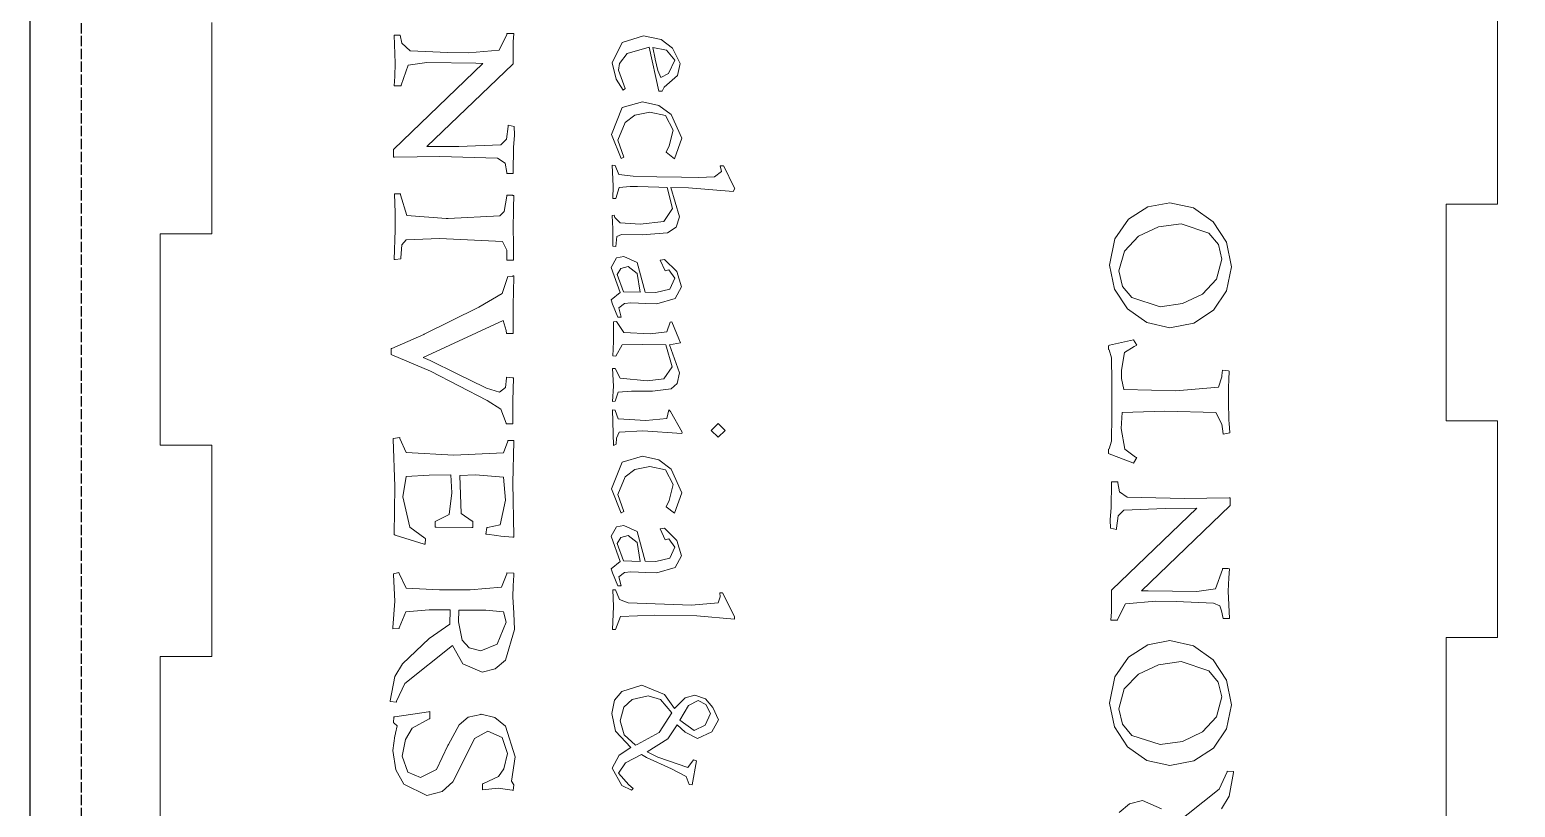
# Model space of a CAD drawing. Header units: millimetres. Extents: x 0 to 610, y 0 to 514.
# Drawn here: x 0 to 86.7, y 268 to 313.4 of the extents above; entities that cross this region are included whole.
import ezdxf

# ---------------------------------------------------------------- set-up
doc = ezdxf.new("R2010")
doc.units = ezdxf.units.MM
doc.header["$LTSCALE"] = 0.05
doc.linetypes.add('Dotted', pattern=[15, 12, -3])
doc.layers.get('0').update_dxf_attribs({"plot": 0})
doc.layers.add('CUT', color=1, linetype='Continuous', lineweight=0)
doc.layers.add('ETCH', color=5, linetype='Continuous', lineweight=0)

# ---------------------------------------------------------------- blocks, each defined once
blk = doc.blocks.new('left_outer')
for points in [[(75, 39.947), (75, 52.263), (78, 52.263), (78, 64.579), (75, 64.579), (75, 76.895), (78, 76.895), (78, 89.211)], [(3, 88.421), (3, 75.789), (0, 75.789), (0, 63.158), (3, 63.158), (3, 50.526), (0, 50.526), (0, 37.895)]]:
    blk.add_lwpolyline(points)

msp = doc.modelspace()

# ---------------------------------------------------------------- linework, layer by layer
msp.add_lwpolyline([(0, 0), (610, 0), (610, 457), (0, 457)], close=True)
at = {"linetype": 'Dotted'}
msp.add_lwpolyline([(3, 3), (607, 3), (607, 454), (3, 454)], close=True, dxfattribs=at)
at = {"layer": 'ETCH'}
for points in [[(28.282, 307.223), (28.229, 306.486), (28.21, 305.038), (28.21, 304.979), (27.841, 304.979), (27.841, 305.038), (27.743, 305.583), (27.295, 305.881), (23.918, 305.973), (21.285, 305.94), (21.219, 305.94), (21.213, 306.381), (21.232, 306.401), (26.439, 311.397), (26.031, 311.41), (23.168, 311.443), (22.081, 311.295), (21.66, 310.139), (21.66, 310.093), (21.252, 310.093), (21.292, 310.64), (21.325, 311.416), (21.252, 313.036), (21.614, 313.036), (21.713, 312.581), (22.187, 312.134), (24.385, 312.029), (25.59, 312.015), (27.387, 312.177), (27.841, 313.088), (27.841, 313.134), (28.183, 313.134), (28.249, 313.147), (28.21, 312.654), (28.197, 312.14), (28.21, 311.37), (28.19, 311.351), (23.174, 306.545), (25.037, 306.559), (27.482, 306.652), (27.817, 306.983), (27.907, 307.724), (27.907, 307.79), (28.256, 307.717), (28.276, 307.237), (28.282, 307.223)], [(36.141, 312.338), (34.858, 311.969), (34.403, 311.395), (34.338, 311.008), (34.739, 309.935), (34.614, 309.843), (34.213, 310.489), (33.969, 311.436), (34.559, 312.611), (35.806, 312.996), (36.835, 312.783), (37.496, 312.293), (37.951, 311.383), (37.783, 310.687), (37.017, 310.014), (36.892, 309.784), (36.701, 309.771), (36.141, 312.344), (36.141, 312.338)], [(36.49, 311.647), (36.648, 310.975), (36.819, 310.567), (37.269, 310.817), (37.629, 311.581), (37.138, 312.166), (36.345, 312.331), (36.49, 311.66), (36.49, 311.647)], [(34.509, 305.848), (33.943, 307.263), (34.562, 308.823), (35.753, 309.159), (36.693, 308.945), (37.413, 308.412), (38.037, 307.033), (37.616, 305.835), (37.129, 306.216), (37.306, 306.585), (37.537, 307.513), (37.09, 308.361), (36.174, 308.553), (35.306, 308.378), (34.729, 307.949), (34.311, 306.921), (34.647, 305.933), (34.502, 305.861), (34.509, 305.848)], [(35.457, 304.215), (35.022, 304.229), (34.377, 304.163), (34.186, 303.518), (34.009, 303.518), (34.028, 304.235), (33.976, 305.466), (34.147, 305.453), (34.372, 304.927), (35.2, 304.821), (36.582, 304.781), (38.024, 304.762), (39.005, 304.749), (39.947, 304.792), (40.361, 305.097), (40.275, 305.427), (40.472, 305.427), (40.545, 305.282), (41.032, 304.281), (41.124, 304.11), (41.038, 303.939), (38.438, 304.136), (37.399, 304.169), (37.905, 302.451), (37.713, 301.842), (37.211, 301.53), (35.727, 301.398), (34.529, 301.431), (34.248, 301.316), (34.18, 300.727), (34.022, 300.74), (34.022, 301.76), (33.969, 302.53), (34.088, 302.543), (34.127, 302.418), (34.449, 302.106), (35.615, 302.03), (36.999, 302.172), (37.504, 302.945), (37.188, 304.156), (36.701, 304.176), (35.457, 304.215), (35.457, 304.215)], [(28.17, 303.709), (27.828, 303.709), (27.828, 303.649), (27.681, 302.764), (27.42, 302.511), (24.418, 302.353), (24.3, 302.353), (21.989, 302.537), (21.627, 303.735), (21.627, 303.788), (21.272, 303.788), (21.311, 302.682), (21.311, 301.668), (21.259, 299.976), (21.325, 299.976), (21.654, 300.003), (21.654, 300.055), (21.697, 300.83), (21.957, 301.122), (23.911, 301.188), (27.584, 301.023), (27.827, 300.515), (27.828, 299.996), (27.828, 299.93), (28.229, 299.93), (28.229, 300.76), (28.197, 301.931), (28.216, 302.701), (28.229, 303.031), (28.249, 303.643), (28.249, 303.702), (28.19, 303.702), (28.17, 303.709)], [(36.786, 299.937), (37.03, 299.976), (37.741, 299.269), (38.017, 298.364), (37.649, 297.692), (36.576, 297.376), (35.891, 297.396), (35.503, 297.416), (35.062, 297.436), (34.686, 297.4), (34.364, 297.153), (34.509, 296.613), (34.298, 296.613), (33.995, 297.37), (33.923, 297.62), (34.45, 298.041), (33.923, 299.509), (34.223, 300.062), (34.647, 300.141), (35.437, 299.786), (35.891, 298.061), (36.523, 298.041), (37.333, 298.239), (37.635, 298.871), (37.287, 299.358), (37.063, 299.305), (36.78, 299.937), (36.786, 299.937)], [(28.17, 298.982), (27.867, 298.963), (27.867, 298.917), (27.565, 297.981), (26.196, 297.179), (23.016, 295.606), (22.99, 295.593), (21.127, 294.783), (21.088, 294.783), (21.088, 294.428), (21.127, 294.414), (23.378, 293.453), (26.676, 291.755), (27.473, 291.232), (27.802, 290.432), (27.802, 290.386), (28.19, 290.386), (28.19, 290.445), (28.19, 291.735), (28.223, 293.072), (28.17, 293.072), (27.815, 293.098), (27.815, 293.039), (27.748, 292.5), (27.4, 292.223), (26.637, 292.473), (26.577, 292.499), (24.925, 293.302), (23.352, 294.079), (22.957, 294.256), (27.624, 296.415), (27.788, 295.823), (27.815, 295.645), (28.197, 295.645), (28.197, 296.718), (28.197, 297.297), (28.249, 298.936), (28.249, 299.009), (28.19, 299.009), (28.17, 298.982)], [(34.265, 299.088), (34.634, 298.087), (35.602, 298.054), (35.428, 299.159), (34.904, 299.562), (34.483, 299.448), (34.259, 299.088), (34.265, 299.088)], [(35.72, 295.02), (34.562, 295), (34.18, 294.329), (34.022, 294.342), (34.042, 294.73), (34.055, 295.204), (34.055, 296.33), (34.226, 296.343), (34.66, 295.711), (36.187, 295.639), (37.174, 295.742), (37.366, 296.31), (37.458, 296.323), (37.859, 295.342), (37.965, 295.112), (37.32, 294.994), (37.912, 293.361), (37.773, 292.745), (37.411, 292.428), (36.332, 292.295), (35.108, 292.295), (34.318, 292.229), (34.16, 291.703), (34.002, 291.689), (34.055, 292.585), (34.002, 293.618), (34.147, 293.618), (34.443, 293.039), (36.016, 292.9), (36.995, 293.001), (37.471, 293.704), (37.102, 294.987), (35.72, 295.02), (35.72, 295.02)], [(34.16, 291.169), (34.318, 290.676), (35.937, 290.584), (37.162, 290.702), (37.28, 291.196), (37.385, 291.104), (38.057, 289.906), (38.037, 289.813), (35.773, 289.985), (34.39, 289.899), (34.232, 289.55), (34.2, 289.195), (34.055, 289.129), (34.002, 291.202), (34.16, 291.183), (34.16, 291.169)], [(40.558, 290.004), (40.156, 289.616), (39.755, 290.004), (40.156, 290.406), (40.558, 290.004), (40.558, 290.004)], [(28.249, 283.83), (28.183, 286.944), (28.236, 289.359), (28.236, 289.418), (27.887, 289.418), (27.887, 289.372), (27.63, 288.701), (24.741, 288.563), (21.95, 288.721), (21.588, 289.53), (21.588, 289.59), (21.193, 289.537), (21.193, 289.484), (21.298, 286.726), (21.265, 283.929), (21.311, 283.903), (23.003, 283.376), (23.062, 283.363), (23.089, 283.698), (23.049, 283.712), (22.165, 284.369), (21.759, 286.127), (21.963, 287.319), (23.299, 287.398), (24.57, 287.417), (24.629, 286.371), (24.472, 285.1), (23.688, 284.712), (23.642, 284.699), (23.642, 284.37), (23.701, 284.37), (25.787, 284.337), (25.847, 284.337), (25.847, 284.706), (25.807, 284.719), (25.169, 285.16), (25.096, 287.371), (26.011, 287.404), (27.63, 287.286), (27.756, 285.936), (27.44, 284.502), (26.709, 284.35), (26.656, 284.35), (26.604, 283.955), (26.669, 283.955), (27.222, 283.87), (27.479, 283.83), (28.183, 283.777), (28.243, 283.777), (28.243, 283.837), (28.249, 283.83)], [(34.509, 285.186), (33.943, 286.601), (34.562, 288.161), (35.753, 288.497), (36.693, 288.283), (37.413, 287.75), (38.037, 286.371), (37.616, 285.173), (37.129, 285.555), (37.306, 285.923), (37.537, 286.851), (37.09, 287.7), (36.174, 287.891), (35.306, 287.716), (34.729, 287.287), (34.311, 286.259), (34.647, 285.272), (34.502, 285.199), (34.509, 285.186)], [(36.786, 284.258), (37.03, 284.297), (37.741, 283.59), (38.017, 282.685), (37.649, 282.013), (36.576, 281.697), (35.891, 281.717), (35.503, 281.737), (35.062, 281.757), (34.686, 281.721), (34.364, 281.474), (34.509, 280.934), (34.298, 280.934), (33.995, 281.691), (33.923, 281.941), (34.45, 282.362), (33.923, 283.83), (34.223, 284.383), (34.647, 284.462), (35.437, 284.107), (35.891, 282.382), (36.523, 282.362), (37.333, 282.56), (37.635, 283.192), (37.287, 283.679), (37.063, 283.626), (36.78, 284.258), (36.786, 284.258)], [(34.265, 283.402), (34.634, 282.402), (35.602, 282.369), (35.428, 283.473), (34.904, 283.876), (34.483, 283.763), (34.259, 283.402), (34.265, 283.402)], [(28.282, 278.4), (27.755, 276.608), (27.157, 276.095), (26.393, 275.912), (25.271, 276.402), (24.662, 277.465), (21.878, 275.24), (21.404, 274.227), (21.404, 274.167), (21.035, 274.194), (21.035, 274.246), (21.294, 275.651), (21.746, 276.399), (23.303, 277.88), (24.504, 278.709), (24.53, 279.545), (23.609, 279.545), (23.293, 279.545), (21.937, 279.427), (21.555, 278.499), (21.542, 278.459), (21.173, 278.433), (21.186, 278.505), (21.305, 280.039), (21.219, 281.592), (21.219, 281.638), (21.529, 281.717), (21.542, 281.658), (21.95, 280.809), (23.905, 280.71), (25.695, 280.71), (27.524, 280.861), (27.828, 281.638), (27.828, 281.697), (28.236, 281.671), (28.236, 281.566), (28.197, 280.947), (28.183, 280.302), (28.249, 279.348), (28.249, 279.348), (28.282, 278.393), (28.282, 278.4)], [(36.437, 279.236), (34.469, 279.163), (34.173, 278.387), (33.995, 278.387), (34.048, 279.743), (34.009, 280.704), (34.167, 280.704), (34.399, 280.151), (34.904, 279.953), (38.61, 279.815), (40.156, 279.953), (40.282, 280.302), (40.262, 280.532), (40.42, 280.532), (41.117, 279.15), (41.117, 278.992), (38.912, 279.19), (36.437, 279.229), (36.437, 279.236)], [(25.03, 279.532), (25.004, 278.841), (25.231, 277.767), (25.626, 277.337), (26.307, 277.162), (27.276, 277.535), (27.795, 278.821), (27.639, 279.417), (26.61, 279.519), (25.03, 279.532), (25.03, 279.532)], [(38.471, 269.356), (38.295, 269.826), (37.438, 270.271), (35.977, 270.942), (35.681, 271.1), (34.756, 270.615), (34.344, 270.027), (34.956, 269.343), (35.207, 269.132), (35.101, 269.027), (34.542, 269.305), (33.982, 270.304), (34.382, 271.077), (35.068, 271.515), (34.173, 272.475), (33.949, 273.509), (34.116, 274.269), (34.539, 274.779), (35.7, 275.155), (37.023, 274.615), (37.616, 273.799), (38.232, 274.419), (38.794, 274.575), (39.426, 274.351), (39.855, 273.856), (40.176, 273.121), (39.788, 272.423), (38.945, 272.035), (38.228, 272.417), (37.774, 272.838), (37.221, 272.017), (36.016, 271.265), (36.635, 270.949), (38.386, 270.35), (38.722, 270.804), (38.893, 270.731), (38.643, 269.343), (38.471, 269.362), (38.471, 269.356)], [(36.082, 274.529), (35.145, 274.323), (34.655, 273.859), (34.436, 273.075), (34.683, 272.258), (35.345, 271.653), (35.437, 271.692), (36.711, 272.397), (37.458, 273.535), (36.799, 274.306), (36.075, 274.523), (36.082, 274.529)], [(38.754, 272.515), (39.398, 272.824), (39.715, 273.503), (39.448, 274.028), (38.998, 274.253), (38.428, 273.958), (37.932, 273.114), (38.754, 272.515), (38.754, 272.515)], [(26.321, 273.45), (25.57, 273.279), (25.044, 272.848), (24.425, 271.692), (24.399, 271.627), (23.726, 270.225), (22.786, 269.777), (22.06, 270.077), (21.72, 271.008), (21.911, 271.98), (22.305, 272.64), (23.293, 273.18), (23.339, 273.193), (23.339, 273.614), (23.266, 273.595), (21.298, 273.299), (21.246, 273.299), (21.219, 272.956), (21.259, 272.937), (21.43, 272.785), (21.344, 272.357), (21.331, 272.311), (21.305, 272.206), (21.18, 271.344), (21.355, 270.211), (21.814, 269.389), (23.174, 268.717), (24.051, 268.943), (24.677, 269.507), (25.419, 270.968), (25.938, 272.034), (26.729, 272.463), (27.551, 272.102), (27.861, 271.159), (27.65, 270.278), (27.341, 269.836), (26.479, 269.415), (26.432, 269.415), (26.419, 269.356), (26.419, 269.046), (27.328, 269.139), (28.144, 269.033), (28.203, 269.02), (28.249, 269.336), (28.098, 269.56), (28.315, 270.968), (27.761, 272.763), (27.135, 273.274), (26.334, 273.457), (26.321, 273.45)]]:
    msp.add_lwpolyline(points, close=True, dxfattribs=at)
for points in [[(66.503, 295.991), (67.913, 296.264), (69.052, 297.014), (69.815, 298.136), (70.093, 299.53), (69.806, 300.972), (69.028, 302.165), (67.886, 302.978), (66.503, 303.278), (65.223, 303.03), (64.095, 302.311), (63.291, 301.165), (62.984, 299.631), (63.27, 298.244), (64.04, 297.084), (65.162, 296.287), (66.503, 295.991), (66.503, 295.991)], [(65.95, 297.213), (64.295, 297.744), (63.747, 298.397), (63.538, 299.3), (63.854, 300.455), (64.684, 301.319), (65.847, 301.862), (67.166, 302.049), (68.785, 301.497), (69.335, 300.849), (69.546, 299.994), (69.229, 298.824), (68.406, 297.95), (67.254, 297.402), (65.95, 297.213), (65.95, 297.213)], [(62.933, 294.929), (62.933, 294.712), (62.958, 294.699), (63.105, 294.235), (63.123, 292.848), (63.123, 290.9), (63.105, 289.385), (62.958, 288.92), (62.933, 288.901), (62.933, 288.647), (62.971, 288.634), (64.34, 288.112), (64.384, 288.099), (64.575, 288.423), (64.512, 288.449), (63.879, 288.904), (63.672, 290.11), (63.716, 291.038), (66.217, 291.128), (69.196, 291.038), (69.546, 290.376), (69.597, 289.95), (69.616, 289.778), (69.997, 289.855), (69.959, 290.427), (69.953, 290.587), (69.928, 291.701), (69.928, 291.879), (69.934, 292.496), (69.953, 292.967), (69.972, 293.464), (69.921, 293.47), (69.577, 293.508), (69.545, 293.197), (69.539, 293.12), (69.354, 292.528), (66.847, 292.319), (65.434, 292.35), (63.824, 292.389), (63.677, 293.025), (63.684, 293.05), (63.677, 293.426), (63.677, 293.508), (63.859, 294.554), (64.422, 294.902), (64.581, 294.966), (64.39, 295.284), (64.028, 295.201), (62.984, 294.978), (62.946, 294.959), (62.946, 294.927), (62.933, 294.927), (62.933, 294.929)], [(63.029, 284.797), (63.08, 285.516), (63.099, 286.954), (63.099, 287.012), (63.468, 287.012), (63.468, 286.954), (63.564, 286.415), (64.009, 286.12), (67.357, 286.031), (69.959, 286.069), (70.023, 286.069), (70.029, 285.624), (70.004, 285.611), (64.849, 280.66), (65.25, 280.647), (68.088, 280.609), (69.165, 280.76), (69.577, 281.901), (69.584, 281.945), (69.915, 281.945), (69.978, 281.939), (69.94, 281.404), (69.908, 280.634), (69.978, 279.036), (69.666, 279.036), (69.621, 279.036), (69.526, 279.482), (69.42, 279.778), (69.055, 279.927), (66.879, 280.029), (65.689, 280.048), (63.911, 279.887), (63.461, 278.985), (63.455, 278.941), (63.124, 278.941), (63.06, 278.934), (63.099, 279.418), (63.112, 279.927), (63.099, 280.691), (63.117, 280.71), (68.082, 285.464), (66.243, 285.451), (63.823, 285.357), (63.49, 285.032), (63.398, 284.299), (63.398, 284.235), (63.054, 284.305), (63.029, 284.797), (63.029, 284.797)], [(62.984, 274.105), (63.291, 275.638), (64.095, 276.782), (65.223, 277.498), (66.503, 277.746), (67.883, 277.445), (69.026, 276.632), (69.805, 275.439), (70.093, 273.997), (69.815, 272.607), (69.052, 271.486), (67.913, 270.737), (66.503, 270.465), (65.162, 270.761), (64.04, 271.557), (63.27, 272.717), (62.984, 274.105), (62.984, 274.105)], [(69.539, 274.474), (69.328, 275.33), (68.779, 275.977), (67.159, 276.53), (65.841, 276.342), (64.677, 275.8), (63.848, 274.935), (63.532, 273.781), (63.74, 272.874), (64.289, 272.218), (65.944, 271.687), (67.252, 271.876), (68.405, 272.424), (69.226, 273.3), (69.539, 274.474), (69.539, 274.474)], [(66.619, 266.888), (69.374, 269.084), (69.845, 270.089), (69.852, 270.14), (70.214, 270.115), (70.214, 270.064), (69.957, 268.671), (69.514, 267.932)], [(63.558, 267.735), (64.15, 268.241), (64.907, 268.422), (66.018, 267.937)]]:
    msp.add_lwpolyline(points, dxfattribs=at)

# ---------------------------------------------------------------- block references
at = {"layer": 'CUT', "rotation": 180}
msp.add_blockref('left_outer', (85.618, 353.721), dxfattribs=at)

doc.saveas('drawing.dxf')
